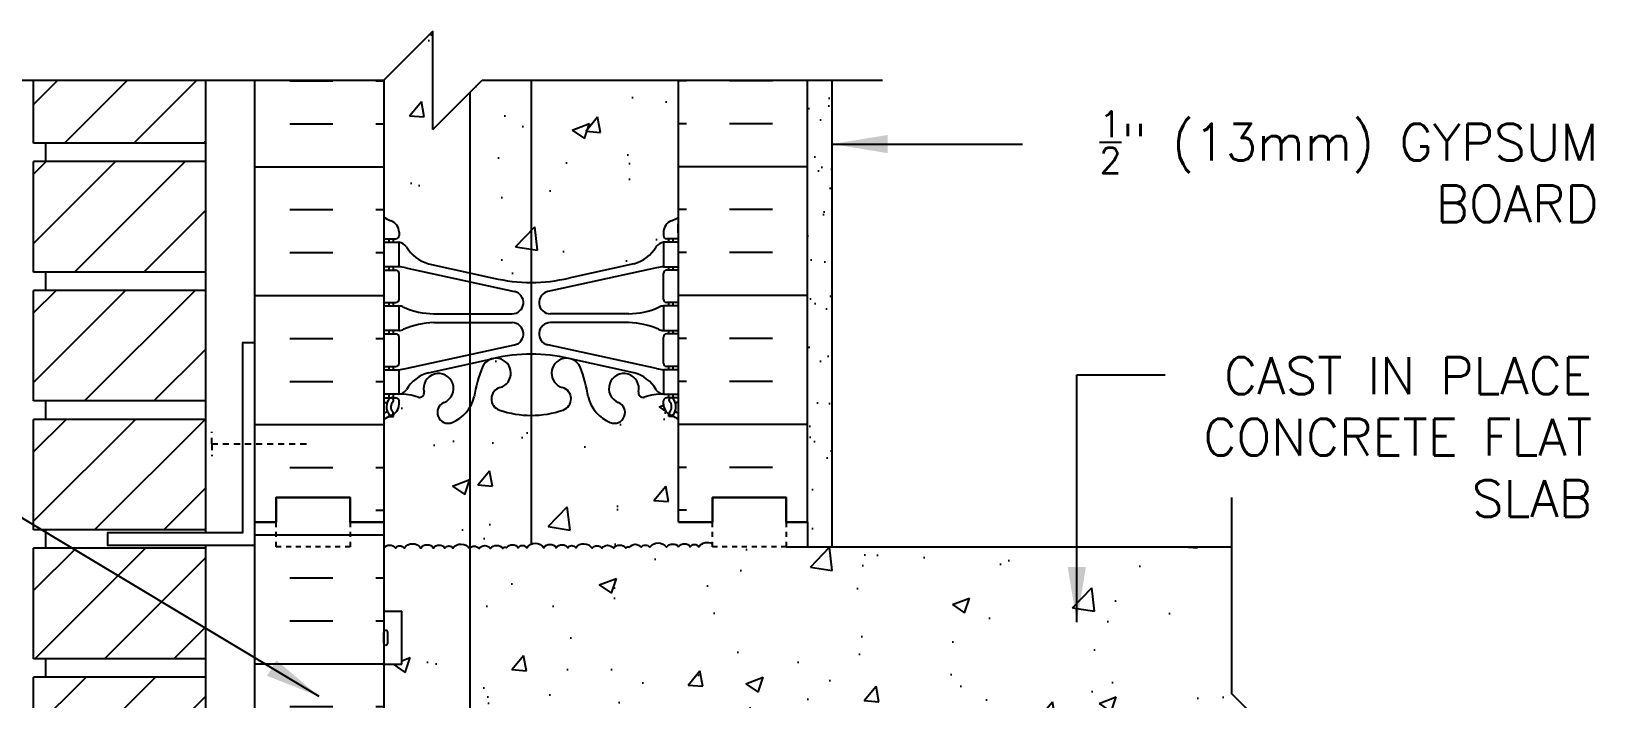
# Model space of a CAD drawing. Header units: inches. Extents: x 75 to 122.9, y 106 to 174.4.
# Drawn here: x 91 to 122.8, y 160.8 to 174.4 of the extents above; entities that cross this region are included whole.
import ezdxf

# ---------------------------------------------------------------- set-up
doc = ezdxf.new("R2010")
doc.units = ezdxf.units.IN
doc.header["$LTSCALE"] = 0.5
doc.header["$MEASUREMENT"] = 0
doc.linetypes.add('DASHED2', pattern=[0.375, 0.25, -0.125])
for name, color, linetype in [('HATCH', 12, 'Continuous'), ('line25', 2, 'Continuous'), ('LINE3', 3, 'Continuous'), ('LINE50', 5, 'Continuous'), ('LINE9', 9, 'Continuous'), ('TEXT', 4, 'Continuous'), ('Web_Edge', 9, 'Continuous')]:
    doc.layers.add(name, color=color, linetype=linetype)
doc.styles.add('DIM', font='romans.shx', dxfattribs={"width": 0.7})
doc.styles.add('ROMANS', font='romans.shx', dxfattribs={"height": 0.75})
doc.dimstyles.new('ext_12', dxfattribs={"dimscale": 12, "dimtxt": 0.09375, "dimasz": 0.09375, "dimexe": 0.09375, "dimexo": 0.0625, "dimgap": 0.0625, "dimtad": 1, "dimdec": 1, "dimzin": 3, "dimdsep": 46, "dimlunit": 4, "dimtxsty": 'DIM', "dimcen": 0.09, "dimdle": 0.09375, "dimclrt": 4, "dimadec": 0, "dimazin": 0, "dimtfac": 1, "dimtdec": 1, "dimtmove": 2, "dimatfit": 3, "dimfxl": 1, "dimfrac": 2, "dimtolj": 1, "dimtzin": 0, "dimarcsym": 0})

msp = doc.modelspace()

# ---------------------------------------------------------------- hatches: boundary and pattern name
at = {"layer": 'HATCH'}
h = msp.add_hatch(dxfattribs=at)
h.set_pattern_fill('AR-CONC', color=256, scale=0.5)
h.paths.add_polyline_path([(104.178, 130.49, 0.064398), (104.068, 130.556), (103.978, 130.556), (103.978, 130.598, -0.249069), (103.868, 130.805), (103.868, 130.872, -0.414214), (103.931, 130.935), (103.978, 130.935), (103.978, 131.005), (103.873, 131.005, 0.10046), (103.479, 130.948, -0.601435), (103.36, 131.053, 2.182095), (102.95, 130.84, -1), (102.786, 130.431, -0.24438), (102.338, 130.952, 0.053157), (102.172, 131.566, 0.223253), (101.972, 131.731), (101.952, 131.735, 0.955472), (101.814, 131.142, -0.735593), (101.827, 130.684, -0.082755), (101.178, 130.576, -0.082755), (100.53, 130.684, -0.735593), (100.542, 131.142, 0.955472), (100.404, 131.735), (100.384, 131.731, 0.223253), (100.184, 131.566, 0.053157), (100.018, 130.952, -0.24438), (99.57, 130.431, -1), (99.406, 130.84, 2.182095), (98.996, 131.053, -0.601435), (98.877, 130.948, 0.10046), (98.483, 131.005), (98.378, 131.005), (98.378, 130.935), (98.426, 130.935, -0.414214), (98.488, 130.872), (98.488, 130.805, -0.249069), (98.378, 130.598), (98.378, 130.556), (98.288, 130.556, 0.064398), (98.178, 130.49), (98.178, 128.401), (98.178, 128.401), (99.178, 129.401), (99.178, 127.401), (100.178, 128.401), (104.178, 128.401)])
h.paths.add_polyline_path([(104.178, 140.182, 0.082415), (104.035, 140.262, -0.317837), (103.868, 140.497), (103.868, 140.565, -0.414214), (103.931, 140.627), (103.978, 140.627), (103.978, 140.697), (103.873, 140.697, -0.188973), (103.717, 140.792, 0.196323), (103.268, 141.138), (101.946, 141.429, 0.057795), (101.178, 141.518, 0.057795), (100.41, 141.429), (99.088, 141.138, 0.196323), (98.639, 140.792, -0.188973), (98.483, 140.697), (98.378, 140.697), (98.378, 140.627), (98.426, 140.627, -0.414214), (98.488, 140.565), (98.488, 140.497, -0.317837), (98.321, 140.262, 0.082415), (98.178, 140.182), (98.178, 134.62, 0.082415), (98.321, 134.541, -0.317837), (98.488, 134.305), (98.488, 134.237, -0.414214), (98.426, 134.175), (98.378, 134.175), (98.378, 134.105), (98.483, 134.105, -0.188973), (98.639, 134.01, 0.196323), (99.088, 133.664), (100.41, 133.373, 0.057795), (101.178, 133.284, 0.057795), (101.946, 133.373), (103.268, 133.664, 0.196323), (103.717, 134.01, -0.188973), (103.873, 134.105), (103.978, 134.105), (103.978, 134.175), (103.931, 134.175, -0.414214), (103.868, 134.237), (103.868, 134.305, -0.317837), (104.035, 134.541, 0.082415), (104.178, 134.62)])
h.paths.add_polyline_path([(104.178, 146.401), (104.178, 147.13), (104.103, 146.9, -0.6), (104.003, 146.9), (103.954, 147.05), (103.828, 147.05, -0.414214), (103.778, 147.1), (103.778, 147.13), (103.678, 147.13), (103.678, 148.645, 0.258958), (103.419, 149.112, -0.31131), (103.362, 149.242, 2.127293), (102.95, 149.018, -1), (102.786, 148.609, -0.325306), (102.32, 149.351, 0.10488), (102.147, 150.163, 1.422913), (101.814, 149.696, -0.735593), (101.827, 149.238, -0.082755), (101.178, 149.13, -0.082755), (100.53, 149.238, -0.735593), (100.542, 149.696, 1.422913), (100.209, 150.163, 0.10488), (100.036, 149.351, -0.325306), (99.57, 148.609, -1), (99.406, 149.018, 2.127293), (98.994, 149.242, -0.31131), (98.937, 149.112, 0.258958), (98.678, 148.645), (98.678, 147.13), (98.578, 147.13), (98.578, 147.1, -0.414214), (98.528, 147.05), (98.402, 147.05), (98.353, 146.9, -0.6), (98.253, 146.9), (98.178, 147.13), (98.178, 146.401), (98.178, 144.312, 0.064398), (98.288, 144.246), (98.378, 144.246), (98.378, 144.204, -0.249069), (98.488, 143.997), (98.488, 143.93, -0.414214), (98.426, 143.867), (98.378, 143.867), (98.378, 143.797), (98.483, 143.797, 0.10046), (98.877, 143.854, -0.601435), (98.996, 143.75, 2.182095), (99.406, 143.962, -1), (99.57, 144.371, -0.24438), (100.018, 143.85, 0.053157), (100.184, 143.236, 0.223253), (100.384, 143.071), (100.404, 143.067, 0.955472), (100.542, 143.66, -0.735593), (100.53, 144.119, -0.082755), (101.178, 144.227, -0.082755), (101.827, 144.119, -0.735593), (101.814, 143.66, 0.955472), (101.952, 143.067), (101.972, 143.071, 0.223253), (102.172, 143.236, 0.053157), (102.338, 143.85, -0.24438), (102.786, 144.371, -1), (102.95, 143.962, 2.182095), (103.36, 143.75, -0.601435), (103.479, 143.854, 0.10046), (103.873, 143.797), (103.978, 143.797), (103.978, 143.867), (103.931, 143.867, -0.414214), (103.868, 143.93), (103.868, 143.997, -0.249069), (103.978, 144.204), (103.978, 144.246), (104.068, 144.246, 0.064398), (104.178, 144.312)])
h.paths.add_polyline_path([(101.063, 151.136, 0.413582), (100.688, 151.51), (99.303, 151.51, 0.414214), (98.678, 150.885), (98.678, 150.358, 0.549071), (99.212, 150.018), (100.224, 150.492, -0.053094), (100.675, 150.647, 0.350119)])
h.paths.add_polyline_path([(103.053, 151.51), (101.668, 151.51, 0.413582), (101.293, 151.136, 0.350119), (101.681, 150.647, -0.053094), (102.132, 150.492), (103.144, 150.018, 0.549071), (103.678, 150.358), (103.678, 150.885, 0.414214)])
h.paths.add_polyline_path([(103.678, 152.315), (103.678, 152.842, 0.549071), (103.144, 153.181), (102.132, 152.707, -0.053094), (101.681, 152.552, 0.350119), (101.293, 152.064, 0.413582), (101.668, 151.69), (103.053, 151.69, 0.414214)])
h.paths.add_polyline_path([(100.675, 152.552, -0.053094), (100.224, 152.707), (99.212, 153.181, 0.549071), (98.678, 152.842), (98.678, 152.315, 0.414214), (99.303, 151.69), (100.688, 151.69, 0.413582), (101.063, 152.064, 0.350119)])
h.paths.add_polyline_path([(103.678, 155.089), (103.558, 155.289), (103.558, 155.401), (104.178, 155.401), (104.178, 155.776), (103.813, 155.776), (103.813, 155.909, 0.313522), (103.59, 155.827, 0.520567), (103.412, 155.827, 0.520567), (103.178, 155.827, 0.434064), (103.101, 155.809, 0.520567), (102.85, 155.809, 0.520567), (102.615, 155.809, 0.520567), (102.419, 155.809, 0.520567), (102.084, 155.82, 0.520567), (101.921, 155.82, 0.520567), (101.688, 155.82, 0.520567), (101.432, 155.82, 0.520567), (101.09, 155.82, 0.520567), (100.913, 155.82, 0.520567), (100.678, 155.82, 0.434064), (100.602, 155.801, 0.520567), (100.351, 155.801, 0.520567), (100.116, 155.801, 0.520567), (99.919, 155.801, 0.520567), (99.585, 155.812, 0.520567), (99.421, 155.812, 0.520567), (99.189, 155.812, 0.520567), (98.932, 155.812, 0.520567), (98.591, 155.812, 0.144272), (98.543, 155.85), (98.543, 155.776), (98.178, 155.776), (98.178, 155.401), (98.798, 155.401), (98.798, 155.289), (98.678, 155.089), (98.678, 153.948, 0.291097), (98.966, 153.495), (100.224, 152.906, 0.109869), (101.178, 152.694, 0.109869), (102.132, 152.906), (103.39, 153.495, 0.291097), (103.678, 153.948)])
h.paths.add_polyline_path([(115.433, 158.901), (114.433, 159.901), (116.433, 159.901), (115.433, 160.901), (115.433, 163.901), (106.366, 163.901), (104.866, 163.901), (104.866, 163.962, 0.389483), (104.59, 163.901, 0.520567), (104.413, 163.901, 0.520567), (104.178, 163.901, 0.48878), (103.931, 163.889, 0.520567), (103.59, 163.889, 0.520567), (103.412, 163.889, 0.520567), (103.178, 163.889, 0.434064), (103.101, 163.87, 0.520567), (102.85, 163.87, 0.520567), (102.615, 163.87, 0.520567), (102.419, 163.87, 0.520567), (102.084, 163.881, 0.520567), (101.921, 163.881, 0.520567), (101.688, 163.881, 0.520567), (101.432, 163.881, 0.520567), (101.09, 163.881, 0.520567), (100.913, 163.881, 0.520567), (100.678, 163.881, 0.434064), (100.602, 163.863, 0.520567), (100.351, 163.863, 0.520567), (100.116, 163.863, 0.520567), (99.919, 163.863, 0.520567), (99.585, 163.874, 0.520567), (99.421, 163.874, 0.520567), (99.189, 163.874, 0.520567), (98.932, 163.874, 0.520567), (98.591, 163.874, 0.520567), (98.413, 163.874, 0.522611), (98.178, 163.873), (98.178, 162.586), (98.543, 162.586), (98.543, 161.506), (98.178, 161.506), (98.178, 160.756), (98.543, 160.756), (98.543, 159.556), (98.178, 159.556), (98.178, 158.806), (98.543, 158.806), (98.543, 157.726), (98.178, 157.726), (98.178, 156.976), (98.543, 156.976), (98.543, 155.85, -0.144272), (98.591, 155.812, -0.520567), (98.932, 155.812, -0.520567), (99.189, 155.812, -0.520567), (99.421, 155.812, -0.520567), (99.585, 155.812, -0.520567), (99.919, 155.801, -0.520567), (100.116, 155.801, -0.520567), (100.351, 155.801, -0.520567), (100.602, 155.801, -0.434064), (100.678, 155.82, -0.520567), (100.913, 155.82, -0.520567), (101.09, 155.82, -0.520567), (101.432, 155.82, -0.520567), (101.688, 155.82, -0.520567), (101.921, 155.82, -0.520567), (102.084, 155.82, -0.520567), (102.419, 155.809, -0.520567), (102.615, 155.809, -0.520567), (102.85, 155.809, -0.520567), (103.101, 155.809, -0.434064), (103.178, 155.827, -0.520567), (103.412, 155.827, -0.520567), (103.59, 155.827, -0.313522), (103.813, 155.909, -0.177995), (103.931, 155.827, -0.48878), (104.178, 155.839), (104.178, 155.901), (106.803, 155.901), (115.433, 155.901)])
h.paths.add_polyline_path([(104.178, 166.49, 0.064398), (104.068, 166.556), (103.978, 166.556), (103.978, 166.598, -0.249069), (103.868, 166.805), (103.868, 166.872, -0.414214), (103.931, 166.935), (103.978, 166.935), (103.978, 167.005), (103.873, 167.005, 0.10046), (103.479, 166.948, -0.601435), (103.36, 167.053, 2.182095), (102.95, 166.84, -1), (102.786, 166.431, -0.24438), (102.338, 166.952, 0.053157), (102.172, 167.566, 0.223253), (101.972, 167.731), (101.952, 167.735, 0.955472), (101.814, 167.142, -0.735593), (101.827, 166.684, -0.082755), (101.178, 166.576, -0.082755), (100.53, 166.684, -0.735593), (100.542, 167.142, 0.955472), (100.404, 167.735), (100.384, 167.731, 0.223253), (100.184, 167.566, 0.053157), (100.018, 166.952, -0.24438), (99.57, 166.431, -1), (99.406, 166.84, 2.182095), (98.996, 167.053, -0.601435), (98.877, 166.948, 0.10046), (98.483, 167.005), (98.378, 167.005), (98.378, 166.935), (98.426, 166.935, -0.414214), (98.488, 166.872), (98.488, 166.805, -0.249069), (98.378, 166.598), (98.378, 166.556), (98.288, 166.556, 0.064398), (98.178, 166.49), (98.178, 164.401), (98.178, 163.873, -0.522611), (98.413, 163.874, -0.520567), (98.591, 163.874, -0.520567), (98.932, 163.874, -0.520567), (99.189, 163.874, -0.520567), (99.421, 163.874, -0.520567), (99.585, 163.874, -0.520567), (99.919, 163.863, -0.520567), (100.116, 163.863, -0.520567), (100.351, 163.863, -0.520567), (100.602, 163.863, -0.434064), (100.678, 163.881, -0.520567), (100.913, 163.881, -0.520567), (101.09, 163.881, -0.520567), (101.432, 163.881, -0.520567), (101.688, 163.881, -0.520567), (101.921, 163.881, -0.520567), (102.084, 163.881, -0.520567), (102.419, 163.87, -0.520567), (102.615, 163.87, -0.520567), (102.85, 163.87, -0.520567), (103.101, 163.87, -0.434064), (103.178, 163.889, -0.520567), (103.412, 163.889, -0.520567), (103.59, 163.889, -0.520567), (103.931, 163.889, -0.48878), (104.178, 163.901, -0.520567), (104.413, 163.901, -0.520567), (104.59, 163.901, -0.389483), (104.866, 163.962), (104.866, 164.401), (104.178, 164.401)])
h.paths.add_polyline_path([(104.178, 173.401), (100.178, 173.401), (99.178, 172.401), (99.178, 174.401), (98.178, 173.401), (98.178, 170.62, 0.082415), (98.321, 170.541, -0.317837), (98.488, 170.305), (98.488, 170.237, -0.414214), (98.426, 170.175), (98.378, 170.175), (98.378, 170.105), (98.483, 170.105, -0.188973), (98.639, 170.01, 0.196323), (99.088, 169.664), (100.41, 169.373, 0.057795), (101.178, 169.284, 0.057795), (101.946, 169.373), (103.268, 169.664, 0.196323), (103.717, 170.01, -0.188973), (103.873, 170.105), (103.978, 170.105), (103.978, 170.175), (103.931, 170.175, -0.414214), (103.868, 170.237), (103.868, 170.305, -0.317837), (104.035, 170.541, 0.082415), (104.178, 170.62)])
h = msp.add_hatch(dxfattribs=at)
h.set_pattern_fill('ANSI31', color=256, scale=8, style=0)
h.set_pattern_definition([(45, (92.1818, 165.549), (-0.707107, 0.707107), [])])
h.paths.add_polyline_path([(94.553, 166.494), (91.053, 166.494), (91.053, 164.244), (94.553, 164.244)])
h.paths.add_polyline_path([(94.553, 163.869), (91.053, 163.869), (91.053, 161.619), (94.553, 161.619)])
h.paths.add_polyline_path([(94.553, 161.244), (91.053, 161.244), (91.053, 158.994), (94.553, 158.994)])
h.paths.add_polyline_path([(94.553, 158.619), (91.053, 158.619), (91.053, 156.369), (94.552, 156.369)])
h.paths.add_polyline_path([(94.552, 155.994), (91.053, 155.994), (91.053, 153.744), (94.552, 153.744)])
h.paths.add_polyline_path([(94.552, 153.369), (91.053, 153.369), (91.053, 151.119), (94.552, 151.119)])
h.paths.add_polyline_path([(94.553, 169.119), (91.053, 169.119), (91.053, 166.869), (94.553, 166.869)])
h.paths.add_polyline_path([(94.553, 171.744), (91.053, 171.744), (91.053, 169.494), (94.553, 169.494)])
h.paths.add_polyline_path([(94.553, 173.401), (91.053, 173.401), (91.053, 172.119), (94.553, 172.119)])
h.paths.add_polyline_path([(94.551, 142.869), (91.053, 142.869), (91.053, 140.619), (94.551, 140.619)])
h.paths.add_polyline_path([(94.551, 140.244), (91.053, 140.244), (91.053, 137.994), (94.551, 137.994)])
h.paths.add_polyline_path([(94.551, 137.619), (91.053, 137.619), (91.053, 135.369), (94.55, 135.369)])
h.paths.add_polyline_path([(94.55, 134.994), (91.053, 134.994), (91.053, 132.744), (94.55, 132.744)])
h.paths.add_polyline_path([(94.55, 132.369), (91.053, 132.369), (91.053, 130.119), (94.55, 130.119)])
h.paths.add_polyline_path([(94.552, 150.744), (91.053, 150.744), (91.053, 148.494), (94.552, 148.494)])
h.paths.add_polyline_path([(94.552, 148.119), (91.053, 148.119), (91.053, 145.869), (94.551, 145.869)])
h.paths.add_polyline_path([(94.551, 145.494), (91.053, 145.494), (91.053, 143.244), (94.551, 143.244)])
h.paths.add_polyline_path([(91.053, 128.401), (94.55, 128.401), (94.55, 129.744), (91.053, 129.744)])
h = msp.add_hatch(dxfattribs=at)
h.set_pattern_fill('AR-SAND', color=256, scale=0.5, style=0)
h.set_pattern_definition([(37.5, (96.74064, 146.9011), (-0.031497, 0.963412), [0, -0.76, 0, -0.85, 0, -0.8125]), (7.5, (96.7406, 146.9011), (0.88489, 1.411073), [0, -0.41, 0, -0.685, 0, -0.2625]), (327.5, (96.1256, 146.9011), (1.55707, 0.00283), [0, -0.25, 0, -0.9, 0, -1.175]), (317.5, (96.1256, 146.9011), (1.503063, 0.43884), [0, -0.125, 0, -0.59, 0, -0.675])])
h.paths.add_polyline_path([(106.803, 163.901), (107.303, 163.901), (107.303, 173.401), (106.803, 173.401)])
h = msp.add_hatch(dxfattribs=at)
h.set_pattern_fill('INSUL', color=256, scale=7, style=0)
h.set_pattern_definition([(0, (-2827.9834, -250.6084), (0, 2.625), []), (0, (-2827.9834, -249.7334), (0, 2.625), [0.875, -0.875]), (0, (-2827.9834, -248.8584), (0, 2.625), [0.875, -0.875])])
h.paths.add_polyline_path([(95.553, 146.401), (95.991, 146.401), (95.991, 146.901), (97.491, 146.901), (97.491, 146.401), (98.178, 146.401), (98.178, 164.401), (97.491, 164.401), (97.491, 164.901), (95.991, 164.901), (95.991, 164.401), (95.553, 164.401)])

# ---------------------------------------------------------------- linework, layer by layer
for p, q in [((96.267, 173.392), (97.142, 173.392)), ((98.017, 173.392), (98.178, 173.392)), ((104.34, 173.392), (104.178, 173.392)), ((106.09, 173.392), (105.215, 173.392)), ((96.267, 172.517), (97.142, 172.517)), ((98.017, 172.517), (98.178, 172.517)), ((104.34, 172.517), (104.178, 172.517)), ((106.09, 172.517), (105.215, 172.517)), ((95.553, 171.642), (98.178, 171.642)), ((106.803, 171.642), (104.178, 171.642)), ((96.267, 170.767), (97.142, 170.767)), ((98.017, 170.767), (98.178, 170.767)), ((104.34, 170.767), (104.178, 170.767)), ((106.09, 170.767), (105.215, 170.767)), ((96.267, 169.892), (97.142, 169.892)), ((98.017, 169.892), (98.178, 169.892)), ((104.34, 169.892), (104.178, 169.892)), ((106.09, 169.892), (105.215, 169.892)), ((95.553, 169.017), (98.178, 169.017)), ((106.803, 169.017), (104.178, 169.017)), ((96.267, 168.142), (97.142, 168.142)), ((98.017, 168.142), (98.178, 168.142)), ((104.34, 168.142), (104.178, 168.142)), ((106.09, 168.142), (105.215, 168.142)), ((96.267, 167.267), (97.142, 167.267)), ((98.017, 167.267), (98.178, 167.267)), ((104.34, 167.267), (104.178, 167.267)), ((106.09, 167.267), (105.215, 167.267)), ((95.553, 166.392), (98.178, 166.392)), ((106.803, 166.392), (104.178, 166.392)), ((96.267, 165.517), (97.142, 165.517)), ((98.017, 165.517), (98.178, 165.517)), ((104.34, 165.517), (104.178, 165.517)), ((106.09, 165.517), (105.215, 165.517)), ((98.017, 164.642), (98.178, 164.642)), ((104.34, 164.642), (104.178, 164.642))]:
    msp.add_line(p, q, dxfattribs=at)
for points in [[(98.179, 163.874, -0.520567), (98.413, 163.874, -0.520567), (98.591, 163.874, -0.520567), (98.932, 163.874, -0.520567), (99.189, 163.874, -0.520567), (99.421, 163.874, -0.520567), (99.585, 163.874, -0.520567), (99.919, 163.863, -0.520567), (100.116, 163.863, -0.520567), (100.351, 163.863, -0.520567), (100.602, 163.863, -0.434064), (100.678, 163.881, -0.434064)], [(100.678, 163.881, -0.520567), (100.913, 163.881, -0.520567), (101.09, 163.881, -0.520567), (101.432, 163.881, -0.520567), (101.688, 163.881, -0.520567), (101.921, 163.881, -0.520567), (102.084, 163.881, -0.520567), (102.419, 163.87, -0.520567), (102.615, 163.87, -0.520567), (102.85, 163.87, -0.520567), (103.101, 163.87, -0.434064), (103.178, 163.889, -0.434064)], [(103.178, 163.889, -0.520567), (103.412, 163.889, -0.520567), (103.59, 163.889, -0.520567), (103.931, 163.889, -0.48878), (104.178, 163.901, -0.48878)], [(104.178, 163.901, -0.520567), (104.413, 163.901, -0.520567), (104.59, 163.901, -0.389483), (104.866, 163.962, -0.389483)]]:
    msp.add_lwpolyline(points, format="xyb", dxfattribs=at)
at = {"layer": 'line25'}
for p, q in [((91.053, 172.119), (91.053, 173.401)), ((94.553, 173.401), (94.553, 164.181)), ((98.178, 173.401), (98.178, 164.401)), ((104.178, 164.401), (104.178, 173.401)), ((94.553, 172.119), (91.053, 172.119)), ((91.303, 171.744), (91.303, 172.119)), ((94.553, 171.744), (91.053, 171.744)), ((91.053, 169.494), (91.053, 171.744)), ((94.553, 169.494), (91.053, 169.494)), ((91.303, 169.119), (91.303, 169.494)), ((94.553, 169.119), (91.053, 169.119)), ((91.053, 166.869), (91.053, 169.119)), ((94.553, 166.869), (91.053, 166.869)), ((91.303, 166.494), (91.303, 166.869)), ((94.553, 166.494), (91.053, 166.494)), ((91.053, 164.244), (91.053, 166.494)), ((98.178, 164.401), (98.178, 146.401)), ((94.553, 164.244), (91.053, 164.244)), ((91.303, 163.869), (91.303, 164.244)), ((94.553, 163.869), (91.053, 163.869)), ((91.053, 161.619), (91.053, 163.869)), ((94.553, 163.931), (94.553, 151.056)), ((98.178, 162.586), (98.543, 162.586)), ((98.543, 161.506), (98.543, 162.586)), ((94.553, 161.619), (91.053, 161.619)), ((91.303, 161.244), (91.303, 161.619)), ((94.553, 161.244), (91.053, 161.244)), ((91.053, 158.994), (91.053, 161.244)), ((98.178, 161.506), (98.543, 161.506))]:
    msp.add_line(p, q, dxfattribs=at)
at = {"layer": 'LINE3'}
for p, q in [((101.178, 173.401), (101.178, 163.953)), ((99.928, 173.151), (99.928, 128.651))]:
    msp.add_line(p, q, dxfattribs=at)
at = {"layer": 'LINE50'}
for p, q in [((95.553, 164.401), (95.553, 173.401)), ((106.803, 164.401), (106.803, 173.401)), ((95.553, 146.401), (95.553, 164.401))]:
    msp.add_line(p, q, dxfattribs=at)
for points in [[(95.553, 164.401), (95.991, 164.401), (95.991, 164.901), (97.491, 164.901), (97.491, 164.401), (98.178, 164.401)], [(98.178, 164.401), (97.491, 164.401), (97.491, 164.901), (95.991, 164.901), (95.991, 164.401), (95.553, 164.401)], [(106.803, 164.401), (106.366, 164.401), (106.366, 164.901), (104.866, 164.901), (104.866, 164.401), (104.178, 164.401)], [(104.178, 164.401), (104.866, 164.401), (104.866, 164.901), (106.366, 164.901), (106.366, 164.401), (106.803, 164.401)]]:
    msp.add_lwpolyline(points, dxfattribs=at)
at = {"layer": 'LINE9'}
for p, q in [((99.178, 174.401), (98.178, 173.401)), ((99.178, 172.401), (99.178, 174.401)), ((90.053, 173.401), (98.178, 173.401)), ((99.178, 172.401), (100.178, 173.401)), ((100.178, 173.401), (108.324, 173.401)), ((107.303, 163.901), (107.303, 173.401)), ((115.433, 160.901), (115.433, 164.901)), ((106.803, 164.401), (106.803, 163.901)), ((106.366, 163.901), (115.433, 163.901)), ((98.178, 161.936), (98.178, 162.156)), ((98.218, 162.196), (98.218, 162.196)), ((98.258, 161.936), (98.258, 162.156)), ((98.178, 162.101), (98.178, 162.101)), ((98.178, 161.991), (98.178, 161.991)), ((98.218, 161.896), (98.218, 161.896)), ((116.433, 159.901), (115.433, 160.901))]:
    msp.add_line(p, q, dxfattribs=at)
at = {"layer": 'LINE9', "linetype": 'DASHED2'}
for q in [(94.678, 166.244), (96.678, 165.994), (94.678, 165.744)]:
    msp.add_line((94.678, 165.994), q, dxfattribs=at)
at = {"layer": 'LINE9'}
msp.add_lwpolyline([(95.553, 168.056), (95.303, 168.056), (95.303, 164.181), (92.553, 164.181), (92.553, 163.931), (95.553, 163.931)], close=True, dxfattribs=at)
at = {"layer": 'LINE9', "linetype": 'DASHED2', "ltscale": 0.15}
for points in [[(97.491, 164.401), (97.491, 164.401), (97.491, 163.901), (95.991, 163.901), (95.991, 164.401), (95.991, 164.401)], [(106.366, 164.401), (106.366, 164.401), (106.366, 163.901), (104.866, 163.901), (104.866, 164.401), (104.866, 164.401)]]:
    msp.add_lwpolyline(points, dxfattribs=at)
at = {"layer": 'LINE9'}
for centre, start, end in [((98.218, 162.156), 90, 180), ((98.218, 162.156), 360, 90), ((98.218, 161.936), 180, 270), ((98.218, 161.936), 270, 0)]:
    msp.add_arc(centre, 0.04, start, end, dxfattribs=at)
at = {"layer": 'Web_Edge'}
for p, q in [((98.188, 170.295), (98.188, 170.481)), ((104.168, 170.295), (104.168, 170.481)), ((98.178, 170.175), (98.426, 170.175)), ((98.288, 170.105), (98.288, 170.175)), ((98.378, 170.105), (98.378, 170.175)), ((98.488, 170.305), (98.488, 170.237)), ((103.868, 170.305), (103.868, 170.237)), ((104.178, 170.175), (103.931, 170.175)), ((103.978, 170.105), (103.978, 170.175)), ((104.068, 170.105), (104.068, 170.175)), ((98.178, 169.535), (98.426, 169.535)), ((98.288, 169.535), (98.288, 169.605)), ((98.378, 169.535), (98.378, 169.605)), ((98.488, 168.937), (98.488, 169.472)), ((98.627, 169.581), (100.838, 169.1)), ((99.088, 169.664), (100.41, 169.373)), ((103.729, 169.581), (101.518, 169.1)), ((103.268, 169.664), (101.946, 169.373)), ((103.868, 168.937), (103.868, 169.472)), ((104.178, 169.535), (103.931, 169.535)), ((103.978, 169.535), (103.978, 169.605)), ((104.068, 169.535), (104.068, 169.605)), ((98.178, 168.875), (98.426, 168.875)), ((98.288, 168.805), (98.288, 168.875)), ((98.378, 168.805), (98.378, 168.875)), ((104.178, 168.875), (103.931, 168.875)), ((103.978, 168.805), (103.978, 168.875)), ((104.068, 168.805), (104.068, 168.875)), ((99.193, 168.645), (100.789, 168.645)), ((103.163, 168.645), (101.567, 168.645)), ((98.178, 168.235), (98.426, 168.235)), ((98.288, 168.235), (98.288, 168.305)), ((98.378, 168.235), (98.378, 168.305)), ((99.193, 168.465), (100.789, 168.465)), ((103.163, 168.465), (101.567, 168.465)), ((104.178, 168.235), (103.931, 168.235)), ((103.978, 168.235), (103.978, 168.305)), ((104.068, 168.235), (104.068, 168.305)), ((98.488, 167.637), (98.488, 168.172)), ((98.627, 167.529), (100.838, 168.01)), ((103.729, 167.529), (101.518, 168.01)), ((103.868, 167.637), (103.868, 168.172)), ((98.178, 167.575), (98.426, 167.575)), ((98.288, 167.505), (98.288, 167.575)), ((98.378, 167.505), (98.378, 167.575)), ((99.088, 167.446), (100.41, 167.737)), ((103.268, 167.446), (101.946, 167.737)), ((104.178, 167.575), (103.931, 167.575)), ((103.978, 167.505), (103.978, 167.575)), ((104.068, 167.505), (104.068, 167.575)), ((98.178, 166.935), (98.426, 166.935)), ((98.288, 166.935), (98.288, 167.005)), ((98.378, 166.935), (98.378, 167.005)), ((104.178, 166.935), (103.931, 166.935)), ((103.978, 166.935), (103.978, 167.005)), ((104.068, 166.935), (104.068, 167.005)), ((98.178, 166.835), (98.22, 166.835)), ((98.488, 166.805), (98.488, 166.872)), ((103.868, 166.805), (103.868, 166.872)), ((104.178, 166.835), (104.136, 166.835)), ((98.288, 166.556), (98.378, 166.556)), ((98.378, 166.556), (98.378, 166.598)), ((103.978, 166.556), (103.978, 166.598)), ((104.068, 166.556), (103.978, 166.556))]:
    msp.add_line(p, q, dxfattribs=at)
for points in [[(98.183, 170.105), (98.483, 170.105), (98.483, 169.605), (98.183, 169.605)], [(104.173, 170.105), (103.873, 170.105), (103.873, 169.605), (104.173, 169.605)], [(98.183, 168.805), (98.483, 168.805), (98.483, 168.305), (98.183, 168.305)], [(104.173, 168.805), (103.873, 168.805), (103.873, 168.305), (104.173, 168.305)], [(98.183, 167.505), (98.483, 167.505), (98.483, 167.005), (98.183, 167.005)], [(104.173, 167.505), (103.873, 167.505), (103.873, 167.005), (104.173, 167.005)]]:
    msp.add_lwpolyline(points, close=True, dxfattribs=at)
for centre, radius, start, end in [((98.488, 171.012), 0.5, 231.6833, 250.5288), ((98.488, 171.012), 0.6, 238.8907, 238.927), ((98.168, 170.481), 0.02, 360, 58.927), ((98.238, 170.305), 0.25, 0, 70.5288), ((104.118, 170.305), 0.25, 109.4712, 180), ((103.868, 171.012), 0.5, 289.4712, 308.3167), ((104.188, 170.481), 0.02, 121.073, 180), ((103.868, 171.012), 0.6, 301.073, 301.1093), ((98.168, 170.295), 0.02, 299.988, 360), ((98.426, 170.237), 0.0625, 270, 0), ((98.44, 169.859), 0.25, 37.2777, 80.0823), ((103.916, 169.859), 0.25, 99.9177, 142.7223), ((103.931, 170.237), 0.0625, 180, 270), ((104.188, 170.295), 0.02, 180, 240.012), ((99.288, 170.387), 0.75, 210.155, 254.5838), ((103.069, 170.387), 0.75, 285.4162, 329.845), ((98.426, 169.472), 0.0625, 0, 90), ((98.392, 168.609), 1, 76.4291, 84.7991), ((103.964, 168.609), 1, 95.2009, 103.5709), ((103.931, 169.472), 0.0625, 90, 180), ((101.178, 172.64), 3.356, 256.7692, 270), ((101.178, 172.64), 3.356, 270, 283.2308), ((98.426, 168.937), 0.0625, 270, 0), ((100.789, 168.875), 0.23, 270, 77.6055), ((101.567, 168.875), 0.23, 102.3945, 270), ((103.931, 168.937), 0.0625, 180, 270), ((98.479, 168.586), 0.219, 60.4937, 88.92), ((98.479, 168.586), 0.219, 60.4937, 88.92), ((99.223, 170.245), 1.6, 246.5673, 268.9203), ((99.223, 170.245), 1.6, 246.5673, 268.9203), ((103.133, 170.245), 1.6, 271.0797, 293.4327), ((103.133, 170.245), 1.6, 271.0797, 293.4327), ((103.877, 168.586), 0.219, 91.08, 119.5063), ((103.877, 168.586), 0.219, 91.08, 119.5063), ((98.426, 168.172), 0.0625, 0, 90), ((98.479, 168.524), 0.219, 271.08, 299.5063), ((99.223, 166.865), 1.6, 91.0797, 113.4327), ((100.789, 168.235), 0.23, 282.3945, 90), ((101.567, 168.235), 0.23, 90, 257.6055), ((103.133, 166.865), 1.6, 66.5673, 88.9203), ((103.877, 168.524), 0.219, 240.4937, 268.92), ((103.931, 168.172), 0.0625, 90, 180), ((98.426, 167.637), 0.0625, 270, 0), ((102.981, 166.481), 3, 158.8016, 170.9727), ((100.46, 167.435), 0.305, 285.7253, 154.6218), ((101.178, 164.469), 3.356, 90, 103.2308), ((101.178, 164.469), 3.356, 76.7692, 90), ((101.897, 167.435), 0.305, 25.3782, 254.2747), ((99.375, 166.481), 3, 9.0273, 21.1984), ((103.931, 167.637), 0.0625, 180, 270), ((98.392, 168.501), 1, 275.2009, 283.5709), ((99.288, 166.723), 0.75, 105.4162, 149.845), ((99.293, 167.123), 0.305, 291.8037, 193.3205), ((103.063, 167.123), 0.305, 346.6795, 248.1963), ((103.069, 166.723), 0.75, 30.155, 74.5838), ((103.964, 168.501), 1, 256.4291, 264.7991), ((98.331, 166.889), 0.045, 317.5391, 137.5391), ((98.426, 166.872), 0.0625, 360, 90), ((98.44, 167.251), 0.25, 279.9177, 322.7223), ((98.539, 166.007), 1, 70.0933, 93.2121), ((98.909, 167.032), 0.09, 251.1349, 13.3205), ((99.293, 167.123), 0.745, 291.8037, 346.7348), ((100.607, 166.911), 0.24, 105.7253, 251.077), ((101.749, 166.911), 0.24, 288.923, 74.2747), ((103.063, 167.123), 0.745, 193.2652, 248.1963), ((103.448, 167.032), 0.09, 166.6795, 288.8651), ((103.817, 166.007), 1, 86.7879, 109.9067), ((103.916, 167.251), 0.25, 217.2777, 260.0823), ((103.931, 166.872), 0.0625, 90, 180), ((104.026, 166.889), 0.045, 42.4609, 222.4609), ((98.488, 166.098), 0.6, 114.9252, 121.1093), ((98.22, 166.815), 0.02, 345.8459, 90), ((98.482, 166.75), 0.25, 137.5391, 219.8855), ((98.227, 166.66), 0.02, 294.9252, 19.2084), ((98.324, 166.619), 0.045, 218.552, 40.8121), ((98.238, 166.805), 0.25, 289.4712, 360), ((98.482, 166.75), 0.16, 137.5391, 219.9999), ((99.488, 166.635), 0.22, 111.8037, 291.8037), ((101.178, 168.576), 2, 251.077, 270), ((101.178, 168.576), 2, 270, 288.923), ((102.868, 166.635), 0.22, 248.1963, 68.1963), ((104.118, 166.805), 0.25, 180, 250.5288), ((104.032, 166.619), 0.045, 139.1879, 321.448), ((103.874, 166.75), 0.16, 320.0001, 42.4609), ((103.874, 166.75), 0.25, 320.1145, 42.4609), ((104.129, 166.66), 0.02, 160.7916, 245.0748), ((104.136, 166.815), 0.02, 90, 194.1541), ((103.868, 166.098), 0.6, 58.8907, 65.0748), ((98.488, 166.098), 0.5, 109.4712, 128.3167), ((103.868, 166.098), 0.5, 51.6833, 70.5288)]:
    msp.add_arc(centre, radius, start, end, dxfattribs=at)

# ---------------------------------------------------------------- texts
at = {"layer": 'TEXT', "char_height": 0.75, "attachment_point": 6, "style": 'ROMANS'}
for s, insert, width in [('\\A1;{\\H0.7x;\\S1/2;}" (13mm) GYPSUM BOARD', (122.896, 171.64), 12.02995), ('\\A1;CAST IN PLACE CONCRETE FLAT SLAB', (122.763, 166.134), 9.23436)]:
    msp.add_mtext(s, dxfattribs=dict(at, insert=insert, width=width))

# ---------------------------------------------------------------- leaders
at = {"layer": 'TEXT'}
for points in [[(107.303, 172.103), (110.8, 172.102), (111.178, 172.103)], [(112.28, 162.361), (112.28, 167.402), (114.076, 167.403)]]:
    msp.add_leader(points, dimstyle='ext_12', dxfattribs=at)
msp.add_leader([(96.862, 160.851), (89.26, 165.415), (86.378, 165.415)], dimstyle='ext_12', override={"dimgap": 0.0625, "dimtad": 0}, dxfattribs=at)

doc.saveas('drawing.dxf')
